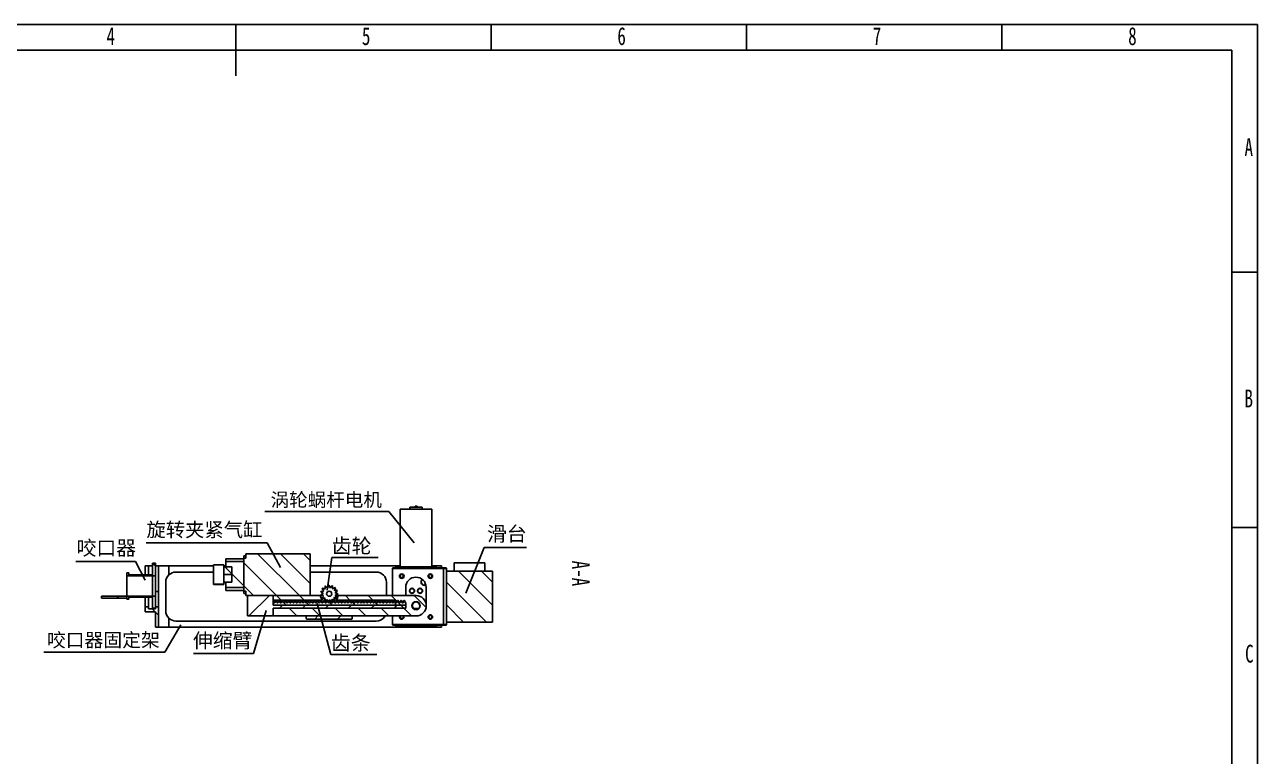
# Model space of a CAD drawing. Header units: millimetres. Extents: x 0 to 420, y 0 to 297.
# Drawn here: x 178.7 to 420, y 153.6 to 297 of the extents above; entities that cross this region are included whole.
import ezdxf

# ---------------------------------------------------------------- set-up
doc = ezdxf.new("R2010")
doc.units = ezdxf.units.MM
for name, color, linetype in [('10', 7, 'Continuous'), ('5', 7, 'Continuous'), ('9', 7, 'Continuous')]:
    doc.layers.add(name, color=color, linetype=linetype)
doc.styles.add('SLDTEXTSTYLE4', font='TXT', dxfattribs={"width": 0.7})
pattern_1 = [(315, (63.402, 381.1602), (2.245064, 2.245064), [])]
pattern_2 = [(45, (63.402, 381.1602), (-2.245064, 2.245064), [])]

msp = doc.modelspace()

# ---------------------------------------------------------------- hatches: boundary and pattern name
at = {"layer": '10', "linetype": 'Continuous', "lineweight": 18}
h = msp.add_hatch(dxfattribs=at)
h.set_pattern_fill('ANSI31', color=256, angle=-90, style=0)
h.set_pattern_definition(pattern_1)
h.paths.add_polyline_path([(222.01, 185.14), (234.61, 185.14), (234.61, 193.34), (222.01, 193.34), (222.01, 192.49), (221.61, 192.49), (221.61, 185.98), (222.01, 185.98)], flags=0)
h = msp.add_hatch(dxfattribs=at)
h.set_pattern_fill('ANSI31', color=256, angle=-90, style=0)
h.set_pattern_definition(pattern_1)
h.paths.add_polyline_path([(204.31, 189.01), (204.31, 191.37), (203.71, 191.37), (203.71, 189.01)], flags=0)
h = msp.add_hatch(dxfattribs=at)
h.set_pattern_fill('ANSI31', color=256, angle=-90, style=0)
h.set_pattern_definition(pattern_1)
h.paths.add_polyline_path([(219.25, 190.78), (217.65, 190.78), (217.65, 189.28), (219.25, 189.28)], flags=0)
h = msp.add_hatch(dxfattribs=at)
h.set_pattern_fill('ANSI31', color=256, angle=-90, style=0)
h.set_pattern_definition(pattern_1)
h.paths.add_polyline_path([(218.05, 187.78), (218.05, 186.69), (221.61, 186.69), (221.61, 191.79), (218.05, 191.79), (218.05, 190.78), (219.25, 190.78), (219.25, 187.78)], flags=0)
h = msp.add_hatch(dxfattribs=at)
h.set_pattern_fill('ANSI31', color=256, style=0)
h.set_pattern_definition(pattern_2)
h.paths.add_polyline_path([(199.11, 189.21), (199.11, 189.61), (198.71, 189.61), (198.71, 189.01), (203.71, 189.01), (203.71, 189.21)], flags=0)
h = msp.add_hatch(dxfattribs=at)
h.set_pattern_fill('ANSI31', color=256, angle=-90, style=0)
h.set_pattern_definition(pattern_1)
h.paths.add_polyline_path([(261.28, 179.94), (270.28, 179.94), (270.28, 189.94), (261.28, 189.94)], flags=0)
h = msp.add_hatch(dxfattribs=at)
h.set_pattern_fill('ANSI31', color=256, style=0)
h.set_pattern_definition(pattern_2)
edge = h.paths.add_edge_path(flags=0)
edge.add_arc((236.9, 185.4), 0.6, 66.0444, 112.4209)
edge.add_arc((238.31, 185.49), 1.7, 164.162, 167.1198)
edge.add_arc((237.12, 186.24), 0.6, 218.8609, 265.2374)
edge.add_arc((238.31, 185.49), 1.25, 172.7611, 182.5207)
edge.add_arc((237.06, 184.83), 0.6, 90.0444, 136.4209)
edge.add_arc((238.31, 185.49), 1.7, 188.162, 191.1198)
edge.add_arc((236.92, 185.7), 0.6, 242.8609, 289.2374)
edge.add_arc((238.31, 185.49), 1.25, 196.7611, 206.5207)
edge.add_arc((237.44, 184.38), 0.6, 114.0444, 160.4209)
edge.add_arc((238.31, 185.49), 1.7, 212.162, 215.1198)
edge.add_arc((236.95, 185.11), 0.6, 266.8609, 313.2374)
edge.add_arc((238.31, 185.49), 1.25, 220.7611, 230.5207)
edge.add_arc((237.96, 184.12), 0.6, 138.0444, 184.4209)
edge.add_arc((238.31, 185.49), 1.7, 236.162, 239.1198)
edge.add_arc((237.22, 184.59), 0.6, -69.1391, -22.7626)
edge.add_arc((238.31, 185.49), 1.25, 244.7611, 254.5207)
edge.add_arc((238.55, 184.1), 0.6, 162.0444, 208.4209)
edge.add_arc((238.31, 185.49), 1.7, 260.162, 263.1198)
edge.add_arc((237.68, 184.23), 0.6, -45.1391, 1.2374)
edge.add_arc((238.31, 185.49), 1.25, 268.7611, 278.5207)
edge.add_arc((239.09, 184.32), 0.6, 186.0444, 232.4209)
edge.add_arc((238.31, 185.49), 1.7, -75.838, -72.8802)
edge.add_arc((238.25, 184.08), 0.6, -21.1391, 25.2374)
edge.add_arc((238.31, 185.49), 1.25, -67.2389, -57.4793)
edge.add_arc((239.5, 184.74), 0.6, 210.0444, 256.4209)
edge.add_arc((238.31, 185.49), 1.7, -51.838, -48.8802)
edge.add_arc((238.83, 184.18), 0.6, 2.8609, 49.2374)
edge.add_arc((238.31, 185.49), 1.25, -43.2389, -33.4793)
edge.add_arc((239.7, 185.29), 0.6, 234.0444, 280.4209)
edge.add_arc((238.31, 185.49), 1.7, -27.838, -24.8802)
edge.add_arc((239.32, 184.5), 0.6, 26.8609, 73.2374)
edge.add_arc((238.31, 185.49), 1.25, -19.2389, -9.4793)
edge.add_arc((239.67, 185.87), 0.6, 258.0444, 304.4209)
edge.add_arc((238.31, 185.49), 1.7, -3.838, -0.8802)
edge.add_arc((239.63, 185), 0.6, 50.8609, 97.2374)
edge.add_arc((238.31, 185.49), 1.25, 4.7611, 14.5207)
edge.add_arc((239.39, 186.39), 0.6, -77.9556, -31.5791)
edge.add_arc((238.31, 185.49), 1.7, 20.162, 23.1198)
edge.add_arc((239.72, 185.58), 0.6, 74.8609, 121.2374)
edge.add_arc((238.31, 185.49), 1.25, 28.7611, 38.5207)
edge.add_arc((238.94, 186.75), 0.6, -53.9556, -7.5791)
edge.add_arc((238.31, 185.49), 1.7, 44.162, 47.1198)
edge.add_arc((239.56, 186.14), 0.6, 98.8609, 145.2374)
edge.add_arc((238.31, 185.49), 1.25, 52.7611, 62.5207)
edge.add_arc((238.37, 186.9), 0.6, -29.9556, 16.4209)
edge.add_arc((238.31, 185.49), 1.7, 68.162, 71.1198)
edge.add_arc((239.19, 186.59), 0.6, 122.8609, 169.2374)
edge.add_arc((238.31, 185.49), 1.25, 76.7611, 86.5207)
edge.add_arc((237.79, 186.8), 0.6, -5.9556, 40.4209)
edge.add_arc((238.31, 185.49), 1.7, 92.162, 95.1198)
edge.add_arc((238.66, 186.85), 0.6, 146.8609, 193.2374)
edge.add_arc((238.31, 185.49), 1.25, 100.7611, 110.5207)
edge.add_arc((237.3, 186.47), 0.6, 18.0444, 64.4209)
edge.add_arc((238.31, 185.49), 1.7, 116.162, 119.1198)
edge.add_arc((238.08, 186.88), 0.6, 170.8609, 217.2374)
edge.add_arc((238.31, 185.49), 1.25, 124.7611, 134.5207)
edge.add_arc((236.99, 185.98), 0.6, 42.0444, 88.4209)
edge.add_arc((238.31, 185.49), 1.7, 140.162, 143.1198)
edge.add_arc((237.53, 186.66), 0.6, 194.8609, 241.2374)
edge.add_arc((238.31, 185.49), 1.25, 148.7611, 158.5207)
edge = h.paths.add_edge_path(flags=0)
edge.add_arc((238.31, 185.49), 0.5, -90, 270)
h = msp.add_hatch(dxfattribs=at)
h.set_pattern_fill('ANSI31', color=256, angle=-90, style=0)
h.set_pattern_definition(pattern_1)
h.paths.add_polyline_path([(198.72, 185.01), (193.72, 185.01), (193.72, 184.61), (198.72, 184.61)], flags=0)
h = msp.add_hatch(dxfattribs=at)
h.set_pattern_fill('ANSI31', color=256, style=0)
h.set_pattern_definition(pattern_2)
h.paths.add_polyline_path([(198.71, 185.01), (198.71, 184.41), (199.11, 184.41), (199.11, 184.81), (203.71, 184.81), (203.71, 185.01)], flags=0)
h = msp.add_hatch(dxfattribs=at)
h.set_pattern_fill('ANSI31', color=256, style=0)
h.set_pattern_definition(pattern_2)
h.paths.add_polyline_path([(222.31, 181.14), (227.31, 181.14), (227.31, 182.64), (253.31, 182.64), (253.31, 183.24), (227.31, 183.24), (227.31, 185.14), (222.31, 185.14)], flags=0)
h = msp.add_hatch(dxfattribs=at)
h.set_pattern_fill('ANSI31', color=256, angle=-90, style=0)
h.set_pattern_definition(pattern_1)
edge = h.paths.add_edge_path(flags=0)
edge.add_line((227.31, 184.24), (237.02, 184.24))
edge.add_arc((238.31, 185.49), 1.8, 191.2123, 223.983, ccw=False)
edge.add_line((236.54, 185.14), (227.51, 185.14))
edge.add_arc((227.51, 184.94), 0.2, 90, 180)
edge.add_line((227.31, 184.94), (227.31, 184.24))
h = msp.add_hatch(dxfattribs=at)
h.set_pattern_fill('ANSI31', color=256, angle=-90, style=0)
h.set_pattern_definition(pattern_1)
edge = h.paths.add_edge_path(flags=0)
edge.add_line((239.61, 184.24), (251.31, 184.24))
edge.add_line((251.31, 184.24), (251.31, 182.64))
edge.add_line((251.31, 182.64), (227.31, 182.64))
edge.add_line((227.31, 182.64), (227.31, 181.34))
edge.add_arc((227.51, 181.34), 0.2, 180, 270)
edge.add_line((227.51, 181.14), (255.31, 181.14))
edge.add_arc((255.31, 183.14), 2, -90, 90)
edge.add_line((255.31, 185.14), (240.08, 185.14))
edge.add_arc((238.31, 185.49), 1.8, -43.983, -11.2123, ccw=False)
edge = h.paths.add_edge_path(flags=0)
edge.add_arc((255.31, 183.14), 0.8, -90, 270)
h = msp.add_hatch(dxfattribs=at)
h.set_pattern_fill('ANSI31', color=256, angle=-90, style=0)
h.set_pattern_definition(pattern_1)
h.paths.add_polyline_path([(241, 184.14), (240.83, 183.69), (240.65, 183.69), (240.49, 184.14), (240.37, 184.14), (240.2, 183.69), (240.03, 183.69), (239.86, 184.14), (239.74, 184.14), (239.58, 183.69), (239.4, 183.69), (239.23, 184.14), (239.11, 184.14), (238.95, 183.69), (238.77, 183.69), (238.61, 184.14), (238.48, 184.14), (238.32, 183.69), (238.14, 183.69), (237.98, 184.14), (237.85, 184.14), (237.69, 183.69), (237.51, 183.69), (237.35, 184.14), (237.23, 184.14), (237.06, 183.69), (236.89, 183.69), (236.72, 184.14), (236.6, 184.14), (236.43, 183.69), (236.26, 183.69), (236.09, 184.14), (235.97, 184.14), (235.81, 183.69), (235.63, 183.69), (235.46, 184.14), (235.34, 184.14), (235.18, 183.69), (235, 183.69), (234.84, 184.14), (234.71, 184.14), (234.55, 183.69), (234.37, 183.69), (234.21, 184.14), (234.09, 184.14), (233.92, 183.69), (233.74, 183.69), (233.58, 184.14), (233.46, 184.14), (233.29, 183.69), (233.12, 183.69), (232.95, 184.14), (232.83, 184.14), (232.66, 183.69), (232.49, 183.69), (232.32, 184.14), (232.2, 184.14), (232.04, 183.69), (231.86, 183.69), (231.69, 184.14), (231.57, 184.14), (231.41, 183.69), (231.23, 183.69), (231.07, 184.14), (230.94, 184.14), (230.78, 183.69), (230.6, 183.69), (230.44, 184.14), (230.32, 184.14), (230.15, 183.69), (229.97, 183.69), (229.81, 184.14), (229.69, 184.14), (229.52, 183.69), (229.35, 183.69), (229.18, 184.14), (229.06, 184.14), (228.89, 183.69), (228.72, 183.69), (228.55, 184.14), (228.43, 184.14), (228.27, 183.69), (228.09, 183.69), (227.92, 184.14), (227.8, 184.14), (227.64, 183.69), (227.46, 183.69), (227.31, 184.1), (227.31, 183.24), (253.31, 183.24), (253.31, 183.69), (253.22, 183.69), (253.06, 184.14), (252.93, 184.14), (252.77, 183.69), (252.59, 183.69), (252.43, 184.14), (252.31, 184.14), (252.14, 183.69), (251.96, 183.69), (251.8, 184.14), (251.68, 184.14), (251.51, 183.69), (251.34, 183.69), (251.17, 184.14), (251.05, 184.14), (250.89, 183.69), (250.71, 183.69), (250.54, 184.14), (250.42, 184.14), (250.26, 183.69), (250.08, 183.69), (249.92, 184.14), (249.79, 184.14), (249.63, 183.69), (249.45, 183.69), (249.29, 184.14), (249.16, 184.14), (249, 183.69), (248.82, 183.69), (248.66, 184.14), (248.54, 184.14), (248.37, 183.69), (248.19, 183.69), (248.03, 184.14), (247.91, 184.14), (247.74, 183.69), (247.57, 183.69), (247.4, 184.14), (247.28, 184.14), (247.12, 183.69), (246.94, 183.69), (246.77, 184.14), (246.65, 184.14), (246.49, 183.69), (246.31, 183.69), (246.15, 184.14), (246.02, 184.14), (245.86, 183.69), (245.68, 183.69), (245.52, 184.14), (245.39, 184.14), (245.23, 183.69), (245.05, 183.69), (244.89, 184.14), (244.77, 184.14), (244.6, 183.69), (244.42, 183.69), (244.26, 184.14), (244.14, 184.14), (243.97, 183.69), (243.8, 183.69), (243.63, 184.14), (243.51, 184.14), (243.35, 183.69), (243.17, 183.69), (243, 184.14), (242.88, 184.14), (242.72, 183.69), (242.54, 183.69), (242.38, 184.14), (242.25, 184.14), (242.09, 183.69), (241.91, 183.69), (241.75, 184.14), (241.62, 184.14), (241.46, 183.69), (241.28, 183.69), (241.12, 184.14)], flags=0)
h = msp.add_hatch(dxfattribs=at)
h.set_pattern_fill('ANSI31', color=256, angle=-90, style=0)
h.set_pattern_definition(pattern_1)
h.paths.add_polyline_path([(202.91, 182.94), (202.31, 182.94), (202.31, 181.94), (204.31, 181.94), (204.31, 178.94), (204.91, 178.94), (204.91, 182.94), (204.31, 182.94), (204.31, 182.54), (202.91, 182.54)], flags=0)
h = msp.add_hatch(dxfattribs=at)
h.set_pattern_fill('ANSI31', color=256, style=0)
h.set_pattern_definition(pattern_2)
edge = h.paths.add_edge_path(flags=0)
edge.add_arc((233.91, 180.64), 0.1, 180, 270)
edge.add_line((233.91, 180.54), (242.71, 180.54))
edge.add_arc((242.71, 180.64), 0.1, -90, 0)
edge.add_line((242.81, 180.64), (242.81, 181.04))
edge.add_arc((242.71, 181.04), 0.1, 0, 90)
edge.add_line((242.71, 181.14), (233.91, 181.14))
edge.add_arc((233.91, 181.04), 0.1, 90, 180)
edge.add_line((233.81, 181.04), (233.81, 180.64))
h = msp.add_hatch(dxfattribs=at)
h.set_pattern_fill('ANSI31', color=256, style=0)
edge = h.paths.add_edge_path(flags=0)
edge.add_arc((195.67, 174.91), 0.5, 0, 360)
h = msp.add_hatch(dxfattribs=at)
h.set_pattern_fill('ANSI31', color=256, angle=90, style=0)
h.paths.add_polyline_path([(191.88, 154.25), (193.38, 154.25), (193.38, 155.85), (191.88, 155.85)], flags=0)

# ---------------------------------------------------------------- linework, layer by layer
for p, q in [((249.95, 201.58), (225.72, 201.58)), ((254.95, 195.48), (249.95, 201.58)), ((202.48, 195.46), (226.19, 195.46)), ((226.19, 195.46), (228.76, 190.66)), ((268.63, 194.55), (265.06, 185.63)), ((276.9, 194.55), (268.63, 194.55)), ((188.73, 191.83), (200.36, 191.83)), ((200.36, 191.83), (202.29, 188.15)), ((237.89, 186.22), (238.8, 192.56)), ((238.8, 192.56), (247.89, 192.56)), ((235.93, 183.55), (238.63, 173.56)), ((223.47, 173.76), (225.96, 182.24)), ((206.15, 174.06), (209.28, 179.38)), ((206.15, 174.06), (182.42, 174.06)), ((211.75, 173.76), (223.47, 173.76)), ((238.63, 173.56), (247.6, 173.56))]:
    msp.add_line(p, q)
at = {"color": 7, "linetype": 'Continuous', "lineweight": 25}
for p, q in [((252.21, 202.06), (252.21, 190.74)), ((252.21, 202.06), (258.41, 202.06)), ((254.11, 202.46), (254.11, 202.06)), ((254.11, 202.46), (256.51, 202.46)), ((255.11, 202.66), (255.11, 202.46)), ((255.11, 202.66), (255.51, 202.66)), ((255.51, 202.46), (255.51, 202.66)), ((256.51, 202.06), (256.51, 202.46)), ((258.41, 190.74), (258.41, 202.06)), ((222.01, 193.34), (222.01, 192.49)), ((222.01, 193.34), (234.61, 193.34)), ((234.61, 185.14), (234.61, 193.34)), ((202.91, 190.94), (202.31, 190.94)), ((202.31, 190.94), (202.31, 189.21)), ((202.91, 189.21), (202.91, 190.94)), ((202.91, 190.94), (203.71, 190.94)), ((204.31, 191.47), (203.71, 191.47)), ((203.71, 191.37), (203.71, 191.47)), ((204.31, 191.37), (203.71, 191.37)), ((203.71, 191.37), (203.71, 189.01)), ((204.31, 191.37), (204.31, 191.47)), ((204.31, 191.37), (204.31, 189.01)), ((204.91, 190.94), (204.31, 190.94)), ((204.91, 185.94), (204.91, 190.94)), ((204.91, 190.94), (206.91, 190.94)), ((206.91, 189.17), (206.91, 190.94)), ((215.65, 190.94), (206.91, 190.94)), ((215.65, 187.36), (215.65, 191.16)), ((215.65, 191.16), (217.65, 191.16)), ((217.65, 190.78), (217.65, 191.16)), ((218.05, 190.94), (217.65, 190.94)), ((219.25, 190.78), (217.65, 190.78)), ((217.65, 190.78), (217.65, 189.28)), ((221.61, 192.34), (218.05, 192.34)), ((218.05, 191.79), (218.05, 192.34)), ((221.61, 191.79), (218.05, 191.79)), ((218.05, 190.78), (218.05, 191.79)), ((218.05, 190.78), (219.25, 190.78)), ((219.25, 190.78), (219.25, 189.28)), ((219.25, 187.78), (219.25, 190.78)), ((222.01, 192.94), (221.61, 192.94)), ((221.61, 192.49), (221.61, 192.94)), ((221.61, 185.98), (221.61, 192.49)), ((222.01, 192.49), (221.61, 192.49)), ((221.61, 186.69), (221.61, 191.79)), ((252.21, 190.94), (234.61, 190.94)), ((251.31, 190.54), (251.31, 190.68)), ((251.31, 190.68), (251.37, 190.68)), ((251.37, 190.74), (251.37, 190.68)), ((251.37, 190.74), (254.7, 190.74)), ((259.25, 190.68), (251.37, 190.68)), ((254.7, 190.74), (255.92, 190.74)), ((255.92, 190.74), (259.25, 190.74)), ((260.31, 190.94), (258.41, 190.94)), ((259.25, 190.68), (259.25, 190.74)), ((259.25, 190.68), (259.31, 190.68)), ((259.31, 190.68), (259.31, 190.54)), ((260.31, 190.54), (260.31, 190.94)), ((262.78, 191.54), (268.78, 191.54)), ((262.78, 191.54), (262.78, 189.94)), ((268.78, 189.94), (268.78, 191.54)), ((199.11, 189.61), (198.71, 189.61)), ((198.71, 189.01), (198.71, 189.61)), ((203.71, 189.01), (198.71, 189.01)), ((198.71, 185.01), (198.71, 189.01)), ((199.11, 189.21), (199.11, 189.61)), ((203.71, 189.21), (199.11, 189.21)), ((203.71, 189.01), (203.71, 189.21)), ((203.71, 189.01), (204.31, 189.01)), ((203.71, 189.01), (203.71, 185.01)), ((204.31, 189.01), (204.31, 185.01)), ((208.31, 189.74), (215.65, 189.74)), ((217.65, 189.28), (219.25, 189.28)), ((217.65, 187.78), (217.65, 189.28)), ((219.25, 187.78), (219.25, 189.28)), ((234.61, 189.74), (247.51, 189.74)), ((260.68, 190.44), (250.68, 190.44)), ((250.68, 190.44), (250.68, 185.14)), ((250.78, 190.54), (260.68, 190.54)), ((256.48, 188.3), (256.5, 188.32)), ((256.48, 188.3), (256.53, 188.26)), ((260.68, 190.54), (260.68, 190.44)), ((260.68, 190.54), (261.18, 190.54)), ((261.28, 190.44), (260.68, 190.44)), ((260.68, 179.44), (260.68, 190.44)), ((261.28, 190.44), (261.28, 189.94)), ((261.28, 189.94), (261.28, 179.94)), ((261.28, 189.94), (270.28, 189.94)), ((270.28, 179.94), (270.28, 189.94)), ((204.91, 185.94), (204.31, 185.94)), ((204.91, 182.94), (204.91, 185.94)), ((206.31, 182.14), (206.31, 187.74)), ((215.65, 187.36), (217.65, 187.36)), ((215.65, 187.36), (215.65, 187.32)), ((215.65, 187.32), (217.65, 187.32)), ((215.65, 187.27), (215.65, 187.32)), ((215.65, 187.27), (217.65, 187.27)), ((217.65, 187.78), (219.25, 187.78)), ((217.65, 187.76), (217.65, 187.78)), ((217.65, 187.36), (217.65, 187.76)), ((217.65, 187.68), (218.05, 187.68)), ((217.65, 187.36), (217.65, 187.32)), ((217.65, 187.27), (217.65, 187.32)), ((219.25, 187.78), (218.05, 187.78)), ((218.05, 186.69), (218.05, 187.78)), ((218.05, 186.14), (218.05, 186.69)), ((218.05, 186.69), (221.61, 186.69)), ((218.05, 186.14), (221.61, 186.14)), ((221.61, 185.98), (222.01, 185.98)), ((221.61, 185.54), (221.61, 185.98)), ((222.01, 185.98), (222.01, 185.14)), ((249.51, 187.74), (249.51, 185.14)), ((253.28, 185.14), (253.28, 186.74)), ((257.28, 183.48), (257.28, 186.74)), ((193.72, 185.01), (193.72, 184.61)), ((193.72, 185.01), (198.72, 185.01)), ((193.72, 184.61), (198.72, 184.61)), ((198.71, 185.01), (203.71, 185.01)), ((198.71, 184.41), (198.71, 185.01)), ((198.71, 184.41), (199.11, 184.41)), ((198.72, 184.61), (198.72, 185.01)), ((199.11, 184.81), (203.71, 184.81)), ((199.11, 184.41), (199.11, 184.81)), ((202.31, 184.81), (202.31, 182.94)), ((202.91, 182.94), (202.91, 184.81)), ((204.31, 185.01), (203.71, 185.01)), ((203.71, 185.01), (203.71, 182.65)), ((203.71, 184.81), (203.71, 185.01)), ((204.31, 185.01), (204.31, 182.65)), ((221.61, 185.54), (222.01, 185.54)), ((222.01, 185.14), (234.61, 185.14)), ((222.31, 181.14), (222.31, 185.14)), ((227.31, 185.14), (222.31, 185.14)), ((227.31, 183.24), (227.31, 185.14)), ((227.31, 184.94), (227.31, 184.24)), ((237.02, 184.24), (227.31, 184.24)), ((227.31, 183.24), (227.31, 184.1)), ((227.46, 183.69), (227.31, 184.1)), ((227.64, 183.69), (227.46, 183.69)), ((236.54, 185.14), (227.51, 185.14)), ((227.8, 184.14), (227.64, 183.69)), ((227.8, 184.14), (227.92, 184.14)), ((228.09, 183.69), (227.92, 184.14)), ((228.27, 183.69), (228.09, 183.69)), ((228.43, 184.14), (228.27, 183.69)), ((228.43, 184.14), (228.55, 184.14)), ((228.72, 183.69), (228.55, 184.14)), ((228.89, 183.69), (228.72, 183.69)), ((229.06, 184.14), (228.89, 183.69)), ((229.06, 184.14), (229.18, 184.14)), ((229.35, 183.69), (229.18, 184.14)), ((229.52, 183.69), (229.35, 183.69)), ((229.69, 184.14), (229.52, 183.69)), ((229.69, 184.14), (229.81, 184.14)), ((229.97, 183.69), (229.81, 184.14)), ((230.15, 183.69), (229.97, 183.69)), ((230.32, 184.14), (230.15, 183.69)), ((230.32, 184.14), (230.44, 184.14)), ((230.6, 183.69), (230.44, 184.14)), ((230.78, 183.69), (230.6, 183.69)), ((230.94, 184.14), (230.78, 183.69)), ((230.94, 184.14), (231.07, 184.14)), ((231.23, 183.69), (231.07, 184.14)), ((231.41, 183.69), (231.23, 183.69)), ((231.57, 184.14), (231.41, 183.69)), ((231.57, 184.14), (231.69, 184.14)), ((231.86, 183.69), (231.69, 184.14)), ((232.04, 183.69), (231.86, 183.69)), ((232.2, 184.14), (232.04, 183.69)), ((232.2, 184.14), (232.32, 184.14)), ((232.49, 183.69), (232.32, 184.14)), ((232.66, 183.69), (232.49, 183.69)), ((232.83, 184.14), (232.66, 183.69)), ((232.83, 184.14), (232.95, 184.14)), ((233.12, 183.69), (232.95, 184.14)), ((233.29, 183.69), (233.12, 183.69)), ((233.46, 184.14), (233.29, 183.69)), ((233.46, 184.14), (233.58, 184.14)), ((233.74, 183.69), (233.58, 184.14)), ((233.92, 183.69), (233.74, 183.69)), ((234.09, 184.14), (233.92, 183.69)), ((234.09, 184.14), (234.21, 184.14)), ((234.37, 183.69), (234.21, 184.14)), ((234.55, 183.69), (234.37, 183.69)), ((234.71, 184.14), (234.55, 183.69)), ((234.71, 184.14), (234.84, 184.14)), ((235, 183.69), (234.84, 184.14)), ((235.18, 183.69), (235, 183.69)), ((235.34, 184.14), (235.18, 183.69)), ((235.34, 184.14), (235.46, 184.14)), ((235.63, 183.69), (235.46, 184.14)), ((235.81, 183.69), (235.63, 183.69)), ((235.97, 184.14), (235.81, 183.69)), ((235.97, 184.14), (236.09, 184.14)), ((236.26, 183.69), (236.09, 184.14)), ((236.43, 183.69), (236.26, 183.69)), ((236.6, 184.14), (236.43, 183.69)), ((236.54, 185.14), (236.69, 185.14)), ((236.6, 184.14), (236.72, 184.14)), ((236.89, 184.64), (236.72, 184.64)), ((236.89, 183.69), (236.72, 184.14)), ((237.06, 183.69), (236.89, 183.69)), ((237.23, 184.14), (237.06, 183.69)), ((237.23, 184.14), (237.35, 184.14)), ((237.39, 184.64), (237.32, 184.64)), ((237.51, 183.69), (237.35, 184.14)), ((237.69, 183.69), (237.51, 183.69)), ((237.85, 184.14), (237.69, 183.69)), ((237.85, 184.14), (237.98, 184.14)), ((238.14, 183.69), (237.98, 184.14)), ((238.32, 183.69), (238.14, 183.69)), ((238.48, 184.14), (238.32, 183.69)), ((238.48, 184.14), (238.61, 184.14)), ((238.77, 183.69), (238.61, 184.14)), ((238.95, 183.69), (238.77, 183.69)), ((239.11, 184.14), (238.95, 183.69)), ((239.11, 184.14), (239.23, 184.14)), ((239.9, 184.64), (239.23, 184.64)), ((239.4, 183.69), (239.23, 184.14)), ((239.58, 183.69), (239.4, 183.69)), ((239.51, 185.14), (240.08, 185.14)), ((239.74, 184.14), (239.58, 183.69)), ((251.31, 184.24), (239.61, 184.24)), ((239.74, 184.14), (239.86, 184.14)), ((240.03, 183.69), (239.86, 184.14)), ((240.2, 183.69), (240.03, 183.69)), ((255.31, 185.14), (240.08, 185.14)), ((240.37, 184.14), (240.2, 183.69)), ((240.37, 184.14), (240.49, 184.14)), ((240.65, 183.69), (240.49, 184.14)), ((240.83, 183.69), (240.65, 183.69)), ((241, 184.14), (240.83, 183.69)), ((241, 184.14), (241.12, 184.14)), ((241.28, 183.69), (241.12, 184.14)), ((241.46, 183.69), (241.28, 183.69)), ((241.62, 184.14), (241.46, 183.69)), ((241.62, 184.14), (241.75, 184.14)), ((241.91, 183.69), (241.75, 184.14)), ((242.09, 183.69), (241.91, 183.69)), ((242.25, 184.14), (242.09, 183.69)), ((242.25, 184.14), (242.38, 184.14)), ((242.54, 183.69), (242.38, 184.14)), ((242.72, 183.69), (242.54, 183.69)), ((242.88, 184.14), (242.72, 183.69)), ((242.88, 184.14), (243, 184.14)), ((243.17, 183.69), (243, 184.14)), ((243.35, 183.69), (243.17, 183.69)), ((243.51, 184.14), (243.35, 183.69)), ((243.51, 184.14), (243.63, 184.14)), ((243.8, 183.69), (243.63, 184.14)), ((243.97, 183.69), (243.8, 183.69)), ((244.14, 184.14), (243.97, 183.69)), ((244.14, 184.14), (244.26, 184.14)), ((244.42, 183.69), (244.26, 184.14)), ((244.6, 183.69), (244.42, 183.69)), ((244.77, 184.14), (244.6, 183.69)), ((244.77, 184.14), (244.89, 184.14)), ((245.05, 183.69), (244.89, 184.14)), ((245.23, 183.69), (245.05, 183.69)), ((245.39, 184.14), (245.23, 183.69)), ((245.39, 184.14), (245.52, 184.14)), ((245.68, 183.69), (245.52, 184.14)), ((245.86, 183.69), (245.68, 183.69)), ((246.02, 184.14), (245.86, 183.69)), ((246.02, 184.14), (246.15, 184.14)), ((246.31, 183.69), (246.15, 184.14)), ((246.49, 183.69), (246.31, 183.69)), ((246.65, 184.14), (246.49, 183.69)), ((246.65, 184.14), (246.77, 184.14)), ((246.94, 183.69), (246.77, 184.14)), ((247.12, 183.69), (246.94, 183.69)), ((247.28, 184.14), (247.12, 183.69)), ((247.28, 184.14), (247.4, 184.14)), ((247.57, 183.69), (247.4, 184.14)), ((247.74, 183.69), (247.57, 183.69)), ((247.91, 184.14), (247.74, 183.69)), ((247.91, 184.14), (248.03, 184.14)), ((248.19, 183.69), (248.03, 184.14)), ((248.37, 183.69), (248.19, 183.69)), ((248.54, 184.14), (248.37, 183.69)), ((248.54, 184.14), (248.66, 184.14)), ((248.82, 183.69), (248.66, 184.14)), ((249, 183.69), (248.82, 183.69)), ((249.16, 184.14), (249, 183.69)), ((249.16, 184.14), (249.29, 184.14)), ((249.45, 183.69), (249.29, 184.14)), ((249.63, 183.69), (249.45, 183.69)), ((249.79, 184.14), (249.63, 183.69)), ((249.79, 184.14), (249.92, 184.14)), ((250.08, 183.69), (249.92, 184.14)), ((250.26, 183.69), (250.08, 183.69)), ((250.42, 184.14), (250.26, 183.69)), ((250.42, 184.14), (250.54, 184.14)), ((250.71, 183.69), (250.54, 184.14)), ((250.89, 183.69), (250.71, 183.69)), ((251.05, 184.14), (250.89, 183.69)), ((251.05, 184.14), (251.17, 184.14)), ((251.34, 183.69), (251.17, 184.14)), ((251.31, 182.64), (251.31, 184.24)), ((251.51, 183.69), (251.34, 183.69)), ((251.68, 184.14), (251.51, 183.69)), ((251.68, 184.14), (251.8, 184.14)), ((251.96, 183.69), (251.8, 184.14)), ((252.14, 183.69), (251.96, 183.69)), ((252.31, 184.14), (252.14, 183.69)), ((252.31, 184.14), (252.43, 184.14)), ((252.59, 183.69), (252.43, 184.14)), ((252.77, 183.69), (252.59, 183.69)), ((252.93, 184.14), (252.77, 183.69)), ((252.93, 184.14), (253.06, 184.14)), ((253.22, 183.69), (253.06, 184.14)), ((253.31, 183.69), (253.22, 183.69)), ((253.31, 183.69), (253.31, 183.24)), ((202.31, 182.94), (202.31, 181.94)), ((202.91, 182.94), (202.31, 182.94)), ((202.31, 181.94), (204.31, 181.94)), ((202.91, 182.94), (202.91, 182.54)), ((202.91, 182.54), (204.31, 182.54)), ((203.71, 182.65), (204.31, 182.65)), ((203.71, 182.54), (203.71, 182.65)), ((204.31, 182.54), (204.31, 182.94)), ((204.91, 182.94), (204.31, 182.94)), ((204.31, 181.94), (204.31, 178.94)), ((204.91, 178.94), (204.91, 182.94)), ((222.31, 181.14), (227.31, 181.14)), ((253.31, 183.24), (227.31, 183.24)), ((227.31, 182.64), (253.31, 182.64)), ((227.31, 181.14), (227.31, 182.64)), ((227.31, 182.64), (227.31, 181.34)), ((251.31, 182.64), (227.31, 182.64)), ((255.31, 181.14), (227.51, 181.14)), ((233.81, 180.64), (233.81, 181.04)), ((233.91, 181.14), (242.71, 181.14)), ((242.81, 180.64), (242.81, 181.04)), ((250.68, 181.14), (250.68, 179.44)), ((253.31, 182.64), (253.31, 183.24)), ((254.8, 182.6), (254.76, 182.56)), ((254.8, 182.6), (254.8, 182.54)), ((254.8, 182.6), (255.82, 182.6)), ((255.82, 182.54), (254.8, 182.54)), ((255.82, 182.54), (255.82, 182.6)), ((255.86, 182.56), (255.82, 182.6)), ((204.31, 178.94), (204.91, 178.94)), ((206.91, 178.94), (204.91, 178.94)), ((206.91, 178.94), (206.91, 180.71)), ((206.91, 178.94), (260.31, 178.94)), ((247.51, 180.14), (208.31, 180.14)), ((233.91, 180.54), (242.71, 180.54)), ((250.68, 179.44), (260.68, 179.44)), ((260.68, 179.34), (250.78, 179.34)), ((251.31, 179.2), (251.31, 179.34)), ((251.31, 179.2), (251.37, 179.2)), ((251.37, 179.2), (259.25, 179.2)), ((251.37, 179.14), (251.37, 179.2)), ((259.25, 179.14), (251.37, 179.14)), ((259.25, 179.2), (259.25, 179.14)), ((259.25, 179.2), (259.31, 179.2)), ((259.31, 179.34), (259.31, 179.2)), ((260.31, 178.94), (260.31, 179.34)), ((260.68, 179.44), (260.68, 179.34)), ((260.68, 179.44), (261.28, 179.44)), ((261.18, 179.34), (260.68, 179.34)), ((261.28, 179.94), (270.28, 179.94)), ((261.28, 179.94), (261.28, 179.44))]:
    msp.add_line(p, q, dxfattribs=at)
at = {"color": 8, "linetype": 'Continuous', "lineweight": 25}
for p, q in [((251.37, 190.68), (251.37, 190.54)), ((259.25, 190.54), (259.25, 190.68)), ((256.55, 188.28), (256.53, 188.26)), ((251.37, 179.34), (251.37, 179.2)), ((259.25, 179.2), (259.25, 179.34))]:
    msp.add_line(p, q, dxfattribs=at)
at = {"color": 7, "linetype": 'Continuous', "lineweight": 25, "flags": 128}
for points in [[(252.84, 180.94), (252.82, 181.07), (252.77, 181.14)], [(252.96, 180.94), (252.93, 181.11), (252.91, 181.14)]]:
    msp.add_lwpolyline(points, dxfattribs=at)
at = {"color": 7, "linetype": 'Continuous', "lineweight": 25}
for centre, radius in [((252.51, 188.94), 0.45), ((252.51, 188.94), 0.33), ((258.11, 188.94), 0.45), ((258.11, 188.94), 0.33), ((238.31, 185.49), 0.5), ((254.53, 186.06), 0.5), ((254.53, 186.06), 0.44), ((256.09, 186.06), 0.5), ((256.09, 186.06), 0.44), ((255.31, 183.14), 0.8), ((258.11, 180.94), 0.45), ((258.11, 180.94), 0.33)]:
    msp.add_circle(centre, radius, dxfattribs=at)
for centre, radius, start, end in [((251.37, 190.68), 0.06, 90, 180), ((259.25, 190.68), 0.06, 0, 90), ((208.31, 187.74), 2, 134.427, 180), ((208.31, 187.74), 2, 90, 134.427), ((247.51, 187.74), 2, 0, 90), ((250.78, 190.44), 0.1, 90, 180), ((255.28, 186.74), 2, 0, 180), ((256.98, 187.81), 0.7, 135, 291.5582), ((261.18, 190.44), 0.1, 0, 90), ((238.31, 185.49), 1.7, 164.162, 167.1198), ((237.12, 186.24), 0.6, 218.8609, 265.2374), ((236.9, 185.4), 0.6, 66.0444, 112.4209), ((238.31, 185.49), 1.7, 140.162, 143.1198), ((237.53, 186.66), 0.6, 194.8609, 241.2374), ((236.99, 185.98), 0.6, 42.0444, 88.4209), ((238.31, 185.49), 1.25, 148.7611, 158.5207), ((238.31, 185.49), 1.25, 124.7611, 134.5207), ((238.31, 185.49), 1.7, 116.162, 119.1198), ((238.08, 186.88), 0.6, 170.8609, 217.2374), ((237.3, 186.47), 0.6, 18.0444, 64.4209), ((238.31, 185.49), 1.25, 100.7611, 110.5207), ((238.66, 186.85), 0.6, 146.8609, 193.2374), ((238.31, 185.49), 1.7, 92.162, 95.1198), ((237.79, 186.8), 0.6, 354.0444, 40.4209), ((238.31, 185.49), 1.25, 76.7611, 86.5207), ((239.19, 186.59), 0.6, 122.8609, 169.2374), ((238.31, 185.49), 1.7, 68.162, 71.1198), ((238.37, 186.9), 0.6, 330.0444, 16.4209), ((238.31, 185.49), 1.25, 52.7611, 62.5207), ((239.56, 186.14), 0.6, 98.8609, 145.2374), ((238.94, 186.75), 0.6, 306.0444, 352.4209), ((238.31, 185.49), 1.25, 28.7611, 38.5207), ((239.72, 185.58), 0.6, 74.8609, 121.2374), ((238.31, 185.49), 1.7, 44.162, 47.1198), ((239.39, 186.39), 0.6, 282.0444, 328.4209), ((238.31, 185.49), 1.7, 20.162, 23.1198), ((227.51, 184.94), 0.2, 90, 180), ((238.31, 185.49), 1.8, 191.2123, 223.983), ((237.06, 184.83), 0.6, 90.0444, 136.4209), ((238.31, 185.49), 1.7, 188.162, 191.1198), ((236.92, 185.7), 0.6, 242.8609, 289.2374), ((237.44, 184.38), 0.6, 114.0444, 160.4209), ((238.31, 185.49), 1.7, 212.162, 215.1198), ((236.95, 185.11), 0.6, 266.8609, 313.2374), ((238.31, 185.49), 1.25, 172.7611, 182.5207), ((238.31, 185.49), 1.25, 196.7611, 206.5207), ((238.31, 185.49), 1.25, 220.7611, 230.5207), ((237.96, 184.12), 0.6, 138.0444, 184.4209), ((238.31, 185.49), 1.7, 236.162, 239.1198), ((237.22, 184.59), 0.6, 290.8609, 337.2374), ((238.31, 185.49), 1.25, 244.7611, 254.5207), ((238.55, 184.1), 0.6, 162.0444, 208.4209), ((238.31, 185.49), 1.7, 260.162, 263.1198), ((237.68, 184.23), 0.6, 314.8609, 1.2374), ((238.31, 185.49), 1.25, 268.7611, 278.5207), ((239.09, 184.32), 0.6, 186.0444, 232.4209), ((238.31, 185.49), 1.7, 284.162, 287.1198), ((238.31, 185.49), 1.25, 292.7611, 302.5207), ((238.25, 184.08), 0.6, 338.8609, 25.2374), ((239.5, 184.74), 0.6, 210.0444, 256.4209), ((238.31, 185.49), 1.25, 316.7611, 326.5207), ((238.83, 184.18), 0.6, 2.8609, 49.2374), ((239.7, 185.29), 0.6, 234.0444, 280.4209), ((238.31, 185.49), 1.7, 308.162, 311.1198), ((238.31, 185.49), 1.25, 340.7611, 350.5207), ((239.32, 184.5), 0.6, 26.8609, 73.2374), ((238.31, 185.49), 1.25, 4.7611, 14.5207), ((239.67, 185.87), 0.6, 258.0444, 304.4209), ((239.63, 185), 0.6, 50.8609, 97.2374), ((238.31, 185.49), 1.8, 316.017, 348.7877), ((238.31, 185.49), 1.7, 332.162, 335.1198), ((238.31, 185.49), 1.7, 356.162, 359.1198), ((255.31, 183.14), 0.74, 313.1363, 226.8637), ((255.31, 183.14), 2, 270, 90), ((208.31, 182.14), 2, 180, 225.573), ((227.51, 181.34), 0.2, 180, 270), ((233.91, 181.04), 0.1, 90, 180), ((242.71, 181.04), 0.1, 0, 90), ((247.51, 182.14), 2, 270, 330), ((252.51, 180.94), 0.45, 153.6122, 0), ((252.51, 180.94), 0.33, 142.6948, 0), ((254.8, 182.6), 0.06, 226.8637, 270), ((255.31, 183.14), 0.74, 234.1752, 305.8248), ((255.82, 182.6), 0.06, 270, 313.1363), ((208.31, 182.14), 2, 225.573, 270), ((233.91, 180.64), 0.1, 180, 270), ((242.71, 180.64), 0.1, 270, 0), ((250.78, 179.44), 0.1, 180, 270), ((251.37, 179.2), 0.06, 180, 270), ((259.25, 179.2), 0.06, 270, 0), ((261.18, 179.44), 0.1, 270, 0)]:
    msp.add_arc(centre, radius, start, end, dxfattribs=at)
at = {"color": 8, "linetype": 'Continuous', "lineweight": 25}
msp.add_arc((256.98, 187.81), 0.64, 135, 292.375, dxfattribs=at)
at = {"layer": '5', "lineweight": 25}
msp.add_line((220, 297), (220, 287), dxfattribs=at)
at = {"layer": '5'}
for p, q in [((270, 297), (270, 292)), ((320, 297), (320, 292)), ((370, 297), (370, 292)), ((420, 248.5), (415, 248.5)), ((420, 198.5), (415, 198.5))]:
    msp.add_line(p, q, dxfattribs=at)
at = {"layer": '5', "color": 7, "lineweight": 25}
for p, q in [((415, 292), (25, 292)), ((415, 5), (415, 292))]:
    msp.add_line(p, q, dxfattribs=at)
at = {"layer": '9', "color": 7}
for p, q in [((420, 297), (0, 297)), ((420, 148.5), (420, 297))]:
    msp.add_line(p, q, dxfattribs=at)

# ---------------------------------------------------------------- texts
at = {"attachment_point": 1}
for s, width, gutter_width, insert, char_height in [('{\\fSimSun|b0|i0|c134|p2;涡轮蜗杆电机}', 24.4597, 13.32, (226.83, 205.24), 2.6633), ('{\\fSimSun|b0|i0|c134|p2;旋转夹紧气缸}', 23.7655, 13.87, (202.53, 199.43), 2.7736), ('{\\fSimSun|b0|i0|c134|p2;滑台}', 11.0525, 14.26, (269.19, 198.66), 2.8527), ('{\\fSimSun|b0|i0|c134|p2;咬口器}', 15.4348, 14.25, (188.84, 195.89), 2.8499), ('{\\fSimSun|b0|i0|c134|p2;齿轮}', 9.0905, 14.29, (238.8, 196.3), 2.8572), ('{\\fSimSun|b0|i0|c134|p2;咬口器固定架}', 25.2276, 13.52, (183.03, 177.78), 2.7034), ('{\\fSimSun|b0|i0|c134|p2;伸缩臂}', 11.9402, 14.19, (211.64, 177.74), 2.8384), ('{\\fSimSun|b0|i0|c134|p2;齿条}', 9.0905, 14.29, (238.63, 177.29), 2.8572)]:
    msp.add_mtext_dynamic_manual_height_columns(s, width=width, gutter_width=gutter_width, heights=[0], dxfattribs=dict(at, insert=insert, char_height=char_height))
at = {"layer": '10', "char_height": 3.5, "attachment_point": 2, "style": 'SLDTEXTSTYLE4'}
for s, insert in [('4', (195.54, 296.5)), ('5', (245.54, 296.5)), ('6', (295.55, 296.5)), ('7', (345.55, 296.5)), ('8', (395.55, 296.5)), ('A', (418.32, 274.75)), ('B', (418.32, 225.5)), ('C', (418.43, 175.5))]:
    msp.add_mtext(s, dxfattribs=dict(at, insert=insert))
at = {"layer": '10', "insert": (289.32, 189.47), "char_height": 3.5, "attachment_point": 2, "rotation": 270, "style": 'SLDTEXTSTYLE4'}
msp.add_mtext('A-A', dxfattribs=at)

doc.saveas('drawing.dxf')
